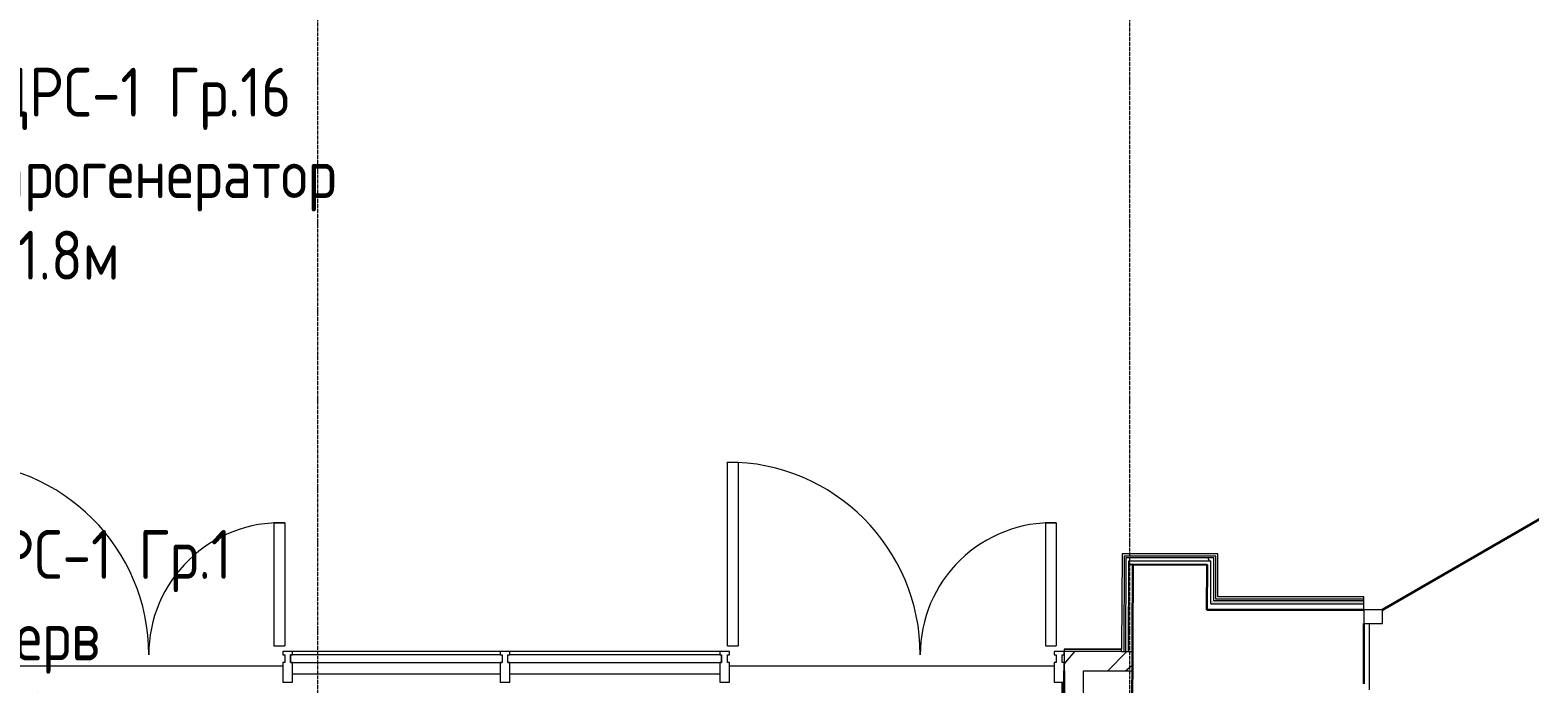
# Model space of a CAD drawing. Header units: millimetres. Extents: x -32 to 417638015, y -35 to 175284279.
# Drawn here: x 416266283 to 416273945, y 175240130 to 175243470 of the extents above; entities that cross this region are included whole.
import ezdxf
from ezdxf import colors
from ezdxf.entities.mleader import LeaderData, LeaderLine
from ezdxf.math import Vec2, Vec3

# ---------------------------------------------------------------- set-up
doc = ezdxf.new("R2010")
doc.units = ezdxf.units.MM
doc.linetypes.add('ADSK_Линия сетки', pattern=[25, 20, -2.5, 0, -2.5])
doc.layers.add('_ЭМ_Надписи', color=7, linetype='Continuous')
for name, color, linetype, lineweight in [('Витраж', 7, 'Continuous', 9), ('Двери', 7, 'Continuous', 9), ('Оси', 253, 'Continuous', 9), ('Панели витража', 7, 'Continuous', 9), ('Перекрытие', 7, 'Continuous', 18), ('Стены внутренние', 7, 'Continuous', 18), ('Стены несущие', 7, 'Continuous', 30), ('Стены отделка', 7, 'Continuous', 30), ('Стены штриховка', 7, 'Continuous', 9), ('ШТРИХОВКА', 252, 'Continuous', 15)]:
    doc.layers.add(name, color=color, linetype=linetype, lineweight=lineweight)
doc.styles.add('ЭОМ', font='isocpeur.ttf', dxfattribs={"width": 0.85, "height": 250})
pattern_1 = [(45, (-31496.66335460375, 188.9018102923583), (-269.4076836320746, 269.4076836320746), []), (45, (-31406.86075460375, 188.9018102923583), (-269.4076836320746, 269.4076836320746), []), (45, (-31317.05815460374, 188.9018102923583), (-269.4076836320746, 269.4076836320746), []), (45, (-31227.25535460375, 188.9018102923583), (-269.4076836320746, 269.4076836320746), [])]
pattern_2 = [(0, (557.2005734382547, 188.9018102923583), (406.4, 101.6), [33.528, -271.272, 33.528, -271.272, -1625.6]), (0, (557.2005734382547, 188.9018102923583), (406.4, 101.6), [-609.6, 33.528, -576.072, 33.528, -271.272, -711.2]), (0, (557.2005734382547, 188.9018102923583), (406.4, 101.6), [-1524, 33.528, -169.672, 33.528, -474.472]), (120, (709.6005734382488, 239.7018102923575), (-291.1881810244989, 301.1527240979959), [33.52799999999996, -271.2719999999997, 33.52799999999996, -271.2719999999997, -1625.599999999999]), (120, (709.6005734382488, 239.7018102923575), (-291.1881810244989, 301.1527240979959), [-609.5999999999995, 33.52799999999996, -576.0719999999994, 33.52799999999996, -271.2719999999997, -711.1999999999995]), (120, (709.6005734382488, 239.7018102923575), (-291.1881810244989, 301.1527240979959), [-1523.999999999999, 33.52799999999996, -169.6719999999999, 33.52799999999996, -474.4719999999997]), (240, (760.4005734382372, 442.9018102923583), (-115.2118189755009, -402.7527240979958), [33.528, -271.272, 33.528, -271.272, -1625.6]), (240, (760.4005734382372, 442.9018102923583), (-115.2118189755009, -402.7527240979958), [-609.6, 33.528, -576.072, 33.528, -271.272, -711.2]), (240, (760.4005734382372, 442.9018102923583), (-115.2118189755009, -402.7527240979958), [-1524, 33.528, -169.672, 33.528, -474.472])]

# ---------------------------------------------------------------- blocks, each defined once
blk = doc.blocks.new('1 этаж')
at = {"layer": 'Стены внутренние', "lineweight": 9}
h = blk.add_hatch(dxfattribs=at)
h.set_pattern_fill('FP_12', color=8, style=0, pattern_type=2)
h.set_pattern_definition(pattern_2)
h.paths.add_polyline_path([(7695.3349633748, 8780.912750964777), (7699.706098035706, 8781.174927141798), (7701.287109691824, 9244.595477222407), (7686.553228060307, 9244.595477222407), (7684.704933802277, 8780.912750964777)])
h = blk.add_hatch(dxfattribs=at)
h.set_pattern_fill('FP_12', color=8, style=0, pattern_type=2)
h.set_pattern_definition(pattern_2)
h.paths.add_polyline_path([(8101.287109691824, 9244.595477222407), (8121.287109691795, 9244.595477222407), (8121.287109691883, 9259.595477222389), (7686.61301983663, 9259.595477222389), (7686.61301983663, 9244.595477222407), (8100.558063930133, 9244.595477222407)])
h = blk.add_hatch(dxfattribs=at)
h.set_pattern_fill('FP_12', color=8, style=0, pattern_type=2)
h.set_pattern_definition(pattern_2)
h.paths.add_polyline_path([(39466.20057343831, 9024.110918689683), (39466.20057343831, 9039.110918689661), (38271.20057343831, 9039.110918689661), (38271.20057343831, 9024.110918689683), (39210.1576617753, 9024.110918689683)])
h.paths.add_polyline_path([(32876.64180859271, 9024.110918689683), (36671.20057343828, 9024.110918689683), (36671.20057343828, 9039.110918689734), (32191.20057343828, 9039.110918689734), (32191.20057343828, 9024.110918689683)])
h.paths.add_polyline_path([(40496.20057343828, 9024.110918689683), (40623.33106693215, 9024.110918689683), (40623.33106693215, 9039.110918689661), (40496.20057343828, 9039.110918689661)])
h.paths.add_polyline_path([(13876.09424904492, 9024.110918689763), (14200.20057343825, 9024.110918689763), (14200.20057343825, 9039.1109186898), (10503.20057343831, 9039.1109186898), (10503.20057343831, 9024.110918689763), (11764.92229798407, 9024.110918689763)])
h.paths.add_polyline_path([(15800.20057343831, 9024.110918689763), (22012.31671553198, 9024.110918689763), (22012.31671553198, 9039.1109186898), (15800.20057343831, 9039.1109186898)])
h.paths.add_polyline_path([(8900.486175572878, 9024.110918689763), (8903.200573438255, 9024.110918689763), (8903.200573438255, 9039.1109186898), (8121.287109691795, 9039.1109186898), (8121.287109691795, 9024.110918689763), (8598.164371392748, 9024.110918689763)])
h.paths.add_polyline_path([(25487.53997987969, 9024.110918689763), (26114.73465997889, 9024.110918689763), (26114.73465997889, 9039.1109186898), (23912.31671553195, 9039.1109186898), (23912.31671553195, 9024.110918689763), (25375.99474061813, 9024.110918689763)])
h.paths.add_polyline_path([(30671.20057343828, 9024.110918689763), (30671.20057343828, 9039.110918689734), (28054.73465997892, 9039.110918689734), (28054.73465997892, 9024.110918689763), (30237.67686976661, 9024.110918689763)])
h = blk.add_hatch(dxfattribs=at)
h.set_pattern_fill('ANSI34', color=8, scale=20, style=0)
h.set_pattern_definition(pattern_1)
h.paths.add_polyline_path([(7470.233649085538, 8680.912750964813), (7370.233649085596, 8680.912750964813), (7370.233649085567, 8167.901810292278), (7470.233649085567, 8167.901810292278)])
at = {"layer": 'Стены штриховка'}
h = blk.add_hatch(dxfattribs=at)
h.set_pattern_fill('ANSI34', color=8, scale=20)
h.set_pattern_definition(pattern_1)
h.paths.add_polyline_path([(7719.705006270262, 8780.861174260455), (7664.704774911515, 8780.91275096474), (7370.233649085596, 8780.91275096474), (7370.233649085567, 8680.91275096474), (7383.233649085596, 8680.912750964813), (7719.306600018725, 8680.912750964813)])
at = {"layer": 'Витраж', "color": 8, "lineweight": 18, "extrusion": (0, 0, -1)}
for p, q in [((3427.128156856139, 8780.912750964782), (3377.128156856116, 8780.912750964782)), ((3377.128156856116, 8780.912750964782), (3377.128156856116, 8763.91275096477)), ((3377.128156856116, 8763.91275096477), (3387.128156856148, 8763.91275096477)), ((3387.128156856148, 8763.91275096477), (3387.128156856148, 8723.912750964779)), ((3417.128156856107, 8723.912750964779), (3417.128156856107, 8763.91275096477)), ((3417.128156856107, 8763.91275096477), (3427.128156856139, 8763.91275096477)), ((3427.128156856139, 8763.91275096477), (3427.128156856139, 8780.912750964782)), ((4537.68090297085, 8780.912750964779), (4487.680902970827, 8780.912750964779)), ((4487.680902970827, 8780.912750964779), (4487.680902970827, 8763.912750964766)), ((4487.680902970827, 8763.912750964766), (4497.680902970859, 8763.912750964766)), ((4497.680902970859, 8763.912750964766), (4497.680902970859, 8723.912750964775)), ((4527.680902970817, 8723.912750964775), (4527.680902970817, 8763.912750964766)), ((4527.680902970817, 8763.912750964766), (4537.68090297085, 8763.912750964766)), ((4537.68090297085, 8763.912750964766), (4537.68090297085, 8780.912750964779)), ((5660.233649085608, 8780.912750964775), (5610.233649085584, 8780.912750964775)), ((5610.233649085584, 8780.912750964775), (5610.233649085584, 8763.912750964762)), ((5610.233649085584, 8763.912750964762), (5620.233649085617, 8763.912750964762)), ((5620.233649085617, 8763.912750964762), (5620.233649085617, 8723.912750964771)), ((5650.233649085575, 8723.912750964771), (5650.233649085575, 8763.912750964762)), ((5650.233649085575, 8763.912750964762), (5660.233649085608, 8763.912750964762)), ((5660.233649085608, 8763.912750964762), (5660.233649085608, 8780.912750964775)), ((7370.233649085596, 8780.912750964782), (7320.233649085572, 8780.912750964782)), ((7320.233649085572, 8780.912750964782), (7320.233649085572, 8763.91275096477)), ((7320.233649085572, 8763.91275096477), (7330.233649085605, 8763.91275096477)), ((7330.233649085605, 8763.91275096477), (7330.233649085605, 8723.912750964779)), ((7360.233649085563, 8723.912750964779), (7360.233649085563, 8763.91275096477)), ((7360.233649085563, 8763.91275096477), (7370.233649085596, 8763.91275096477)), ((7370.233649085596, 8763.91275096477), (7370.233649085596, 8780.912750964782)), ((3387.128156856148, 8723.912750964779), (3377.128156856116, 8723.912750964779)), ((3377.128156856116, 8723.912750964779), (3377.128156856116, 8623.912750964802)), ((3427.128156856139, 8723.912750964779), (3417.128156856107, 8723.912750964779)), ((3427.128156856139, 8623.912750964802), (3427.128156856139, 8723.912750964779)), ((4497.680902970859, 8723.912750964775), (4487.680902970827, 8723.912750964775)), ((4487.680902970827, 8723.912750964775), (4487.680902970827, 8623.912750964799)), ((4537.68090297085, 8723.912750964775), (4527.680902970817, 8723.912750964775)), ((4537.68090297085, 8623.912750964799), (4537.68090297085, 8723.912750964775)), ((5620.233649085617, 8723.912750964771), (5610.233649085584, 8723.912750964771)), ((5610.233649085584, 8723.912750964771), (5610.233649085584, 8623.912750964795)), ((5660.233649085608, 8723.912750964771), (5650.233649085575, 8723.912750964771)), ((5660.233649085608, 8623.912750964795), (5660.233649085608, 8723.912750964771)), ((7330.233649085605, 8723.912750964779), (7320.233649085572, 8723.912750964779)), ((7320.233649085572, 8723.912750964779), (7320.233649085572, 8623.912750964802)), ((7370.233649085596, 8723.912750964779), (7360.233649085563, 8723.912750964779)), ((7370.233649085596, 8623.912750964802), (7370.233649085596, 8723.912750964779)), ((3377.128156856116, 8623.912750964802), (3427.128156856139, 8623.912750964802)), ((4487.680902970827, 8623.912750964799), (4537.68090297085, 8623.912750964799)), ((5610.233649085584, 8623.912750964795), (5660.233649085608, 8623.912750964795)), ((7320.233649085572, 8623.912750964802), (7370.233649085596, 8623.912750964802))]:
    blk.add_line(p, q, dxfattribs=at)
at = {"layer": 'Витраж', "color": 8}
for p, q in [((4487.680902970838, 8780.912750964777), (3427.128156856139, 8780.912750964784)), ((5610.233649085567, 8780.912750964777), (4537.680902970867, 8780.912750964777)), ((4487.680902970838, 8663.912750964777), (3427.128156856139, 8663.912750964777)), ((5610.233649085567, 8663.912750964777), (4537.680902970867, 8663.912750964777))]:
    blk.add_line(p, q, dxfattribs=at)
at = {"layer": 'Двери', "color": 8}
for p, q in [((5650.233649085596, 9748.912750964759), (5705.233649085588, 9748.912750964759)), ((5650.233649085596, 8808.91275096477), (5650.233649085596, 9748.912750964759)), ((5705.233649085588, 9748.912750964759), (5705.233649085588, 8808.91275096477)), ((3332.128156856132, 9438.61638960914), (3387.128156856139, 9438.61638960914)), ((3332.128156856132, 9438.61638960914), (3332.128156856132, 8808.91275096477)), ((3387.128156856139, 9438.61638960914), (3332.128156856132, 9438.61638960914)), ((3387.128156856139, 9438.61638960914), (3387.128156856139, 8808.91275096477)), ((7275.233649085589, 9438.61638960914), (7330.233649085596, 9438.61638960914)), ((7275.233649085589, 9438.61638960914), (7275.233649085589, 8808.91275096477)), ((7330.233649085596, 9438.61638960914), (7275.233649085589, 9438.61638960914)), ((7330.233649085596, 9438.61638960914), (7330.233649085596, 8808.91275096477)), ((8903.200573438275, 8994.110918689767), (8903.200573438275, 8924.11091868977)), ((8998.200573438275, 8994.110918689767), (8903.200573438275, 8994.110918689767)), ((8998.200573438275, 8924.11091868977), (8998.200573438275, 8994.110918689767)), ((8903.200573438275, 8924.11091868977), (8998.200573438275, 8924.11091868977)), ((3332.128156856132, 8808.91275096477), (3387.128156856139, 8808.91275096477)), ((5650.233649085596, 8808.91275096477), (5705.233649085588, 8808.91275096477)), ((7275.233649085589, 8808.91275096477), (7330.233649085596, 8808.91275096477))]:
    blk.add_line(p, q, dxfattribs=at)
at = {"layer": 'Двери', "color": 8, "lineweight": 30}
blk.add_line((8998.200573438275, 8994.110918689767), (9877.216358279478, 9501.610918689767), dxfattribs=at)
at = {"layer": 'Двери', "color": 8}
for centre, radius, start, end in [((1707.128156856137, 8763.912750964762), 984.9999999999973, 0, 90), ((5650.233649085594, 8763.912750964762), 984.9999999999973, 0, 90), ((3367.12815685611, 8763.912750964762), 674.9999999999742, 88.30209877638286, 180), ((7310.233649085567, 8763.912750964762), 674.9999999999742, 88.30209877635683, 180)]:
    blk.add_arc(centre, radius, start, end, dxfattribs=at)
at = {"layer": 'Оси', "color": 8, "linetype": 'ADSK_Линия сетки'}
for p, q in [((3556.765926476695, -4162.595295516295), (3556.765926476774, 44411.90026894404)), ((7706.765926476695, -4162.595295516301), (7706.765926476737, 21955.21979350087))]:
    blk.add_line(p, q, dxfattribs=at)
at = {"layer": 'Панели витража', "color": 8, "lineweight": 18}
for points in [[(4487.680902970838, 8763.912750964777), (3417.12815685611, 8763.912750964777), (3417.12815685611, 8723.912750964784), (4497.680902970867, 8723.912750964784)], [(4527.680902970838, 8723.912750964784), (5620.233649085596, 8723.91275096477), (5620.233649085596, 8763.912750964762)], [(5610.233649085567, 8763.912750964762), (4537.680902970867, 8763.912750964777)]]:
    blk.add_lwpolyline(points, dxfattribs=at)
at = {"layer": 'Перекрытие', "color": 8}
for p, q in [((8930.486175572878, 8924.110918689777), (8930.486175572878, 8584.110918689676)), ((3377.12815685611, 8705.91275096477), (1717.128156856139, 8705.91275096477)), ((7320.233649085567, 8705.91275096477), (5660.233649085596, 8705.91275096477))]:
    blk.add_line(p, q, dxfattribs=at)
at = {"layer": 'Стены несущие', "color": 8}
for p, q in [((7695.334963374742, 2667.133406092891), (7721.478468006448, 9225.770619380564)), ((8101.47544910587, 9224.255906413153), (7721.478468006506, 9225.770619380564)), ((8100.558063930133, 8994.110918689785), (8101.47544910587, 9224.255906413153)), ((8100.558063930133, 8994.110918689785), (8903.200573438255, 8994.110918689785)), ((8903.200573438255, 8614.110918689803), (8903.200573438255, 8924.11091868977)), ((7370.233649085596, 8680.912750964813), (7370.233649085567, 8167.901810292264))]:
    blk.add_line(p, q, dxfattribs=at)
at = {"layer": 'Стены отделка', "color": 8, "lineweight": 9}
for p, q in [((7666.692583314376, 9279.595477222443), (7664.752608332608, 8792.91275096474)), ((8156.287109691853, 9279.595477222374), (7666.692583314376, 9279.595477222443)), ((8156.287109691853, 9059.110918689788), (8156.287109691853, 9279.595477222374)), ((7699.705052970356, 8780.91275096474), (7701.553347228415, 9244.595477222396)), ((7701.287109691824, 9244.595477222396), (7701.287109691824, 9224.595477222403)), ((7701.287109691824, 9244.595477222396), (8121.287109691795, 9244.595477222396)), ((7701.287109691824, 9224.595477222403), (8101.287109691795, 9224.595477222403)), ((7721.478468006448, 9225.770619380564), (7701.478626896016, 9225.85034111571)), ((8101.287109691795, 9224.595477222403), (8101.287109691795, 9224.256657156377)), ((8121.287109691795, 9024.110918689745), (8121.287109691795, 9244.595477222396)), ((8101.287109691795, 9177.007080865395), (8101.287109691795, 9024.110918689745)), ((8903.200573438255, 9059.110918689788), (8156.287109691853, 9059.110918689788)), ((8903.200573438255, 8994.110918689785), (8903.200573438255, 9059.110918689788)), ((8101.287109691795, 9024.110918689745), (8100.558063930133, 9024.110918689745)), ((8100.558063930133, 9024.110918689745), (8100.558063930133, 8994.110918689785)), ((8900.486175572878, 9024.110918689745), (8903.200573438255, 9024.110918689745)), ((7370.233649085596, 8792.91275096474), (7370.233649085596, 8630.91275096474)), ((7664.752608332608, 8792.91275096474), (7370.233649085596, 8792.91275096474)), ((7664.704774911515, 8780.91275096474), (7719.705211861117, 8780.912750964828)), ((7470.233649085538, 8680.912750964813), (7719.306600018725, 8680.912750964813)), ((7470.233649085538, 8267.901810292307), (7470.233649085538, 8680.912750964813)), ((7358.233649085596, 8623.912750964802), (7358.233649085567, 8157.9018102923))]:
    blk.add_line(p, q, dxfattribs=at)
at = {"layer": 'Стены штриховка', "color": 8}
for p, q in [((7677.648823401629, 9268.595477222392), (7675.704862301413, 8780.91275096474)), ((8145.287109691795, 9268.595477222392), (7677.648823401629, 9268.595477222392)), ((7686.613019836688, 9259.595477222447), (7684.704933802277, 8780.912750964671)), ((8136.287109691853, 9259.595477222378), (7686.613019836601, 9259.595477222378)), ((8136.287109691853, 9039.110918689792), (8136.287109691853, 9259.595477222378)), ((8145.287109691853, 9048.110918689807), (8145.287109691795, 9268.595477222392)), ((8903.200573438255, 9048.110918689807), (8145.287109691853, 9048.110918689807)), ((8121.287109691795, 9024.110918689745), (8900.486175572878, 9024.110918689745)), ((8903.200573438255, 9039.110918689792), (8136.287109691853, 9039.110918689792)), ((7664.704774911515, 8780.912750964813), (7358.233649085596, 8780.912750964806)), ((7664.744636095798, 8790.912750964773), (7370.233649085596, 8790.912750964777)), ((7664.704774911515, 8780.91275096474), (7664.752608332608, 8792.91275096474)), ((7360.233649085567, 8623.912750964802), (7360.233649085538, 8157.901810292304))]:
    blk.add_line(p, q, dxfattribs=at)

msp = doc.modelspace()

# ---------------------------------------------------------------- block references
at = {"layer": 'ШТРИХОВКА'}
msp.add_blockref('1 этаж', (416264198.1010904, 175231510.6631508), dxfattribs=at)

# ---------------------------------------------------------------- leaders
at = {"layer": '_ЭМ_Надписи', "color": 7, "ltscale": 5}
ml = msp.add_multileader_mtext('Standard', dxfattribs=at)
ml.set_content('{\\fGOST Common|b0|i0|c204|p34;\\W0.9;\\C256;1ЩРС-1\\fISOCPEUR|b0|i0|c204|p34;\\W0.85; Гр.16\\PПарогенератор \\fGOST Common|b0|i0|c0|p34;\\W0.9;h=\\fGOST Common|b0|i0|c204|p34;1\\fGOST Common|b0|i0|c0|p34;.\\fGOST Common|b0|i0|c204|p34;8м}', color=1, style='ЭОМ')
ml.set_leader_properties()
ml.build(insert=Vec2(0, 0))
ml.multileader.update_dxf_attribs({"text_left_attachment_type": 6, "text_right_attachment_type": 6, "dogleg_length": 0, "arrow_head_size": 200})
ctx = ml.context
ctx.base_point, ctx.char_height, ctx.arrow_head_size, ctx.landing_gap_size, ctx.plane_origin = Vec3(416265915.8668823, 175242976.2930453, -64.26463315267222), 250, 200, 0, Vec3(416240331.0556983, 175257981.4354847, -64.26463315267222)
ctx.left_attachment, ctx.right_attachment = 6, 6
notes = []
notes.append((ctx, [(0, (1, 1, 0), (416265915.8668823, 175242976.2930453, -64.26463315267222), (1, 0), 0, [(0, [(416264493.2814054, 175244256.8590268, -64.26463315267222)], 0, [])])]))
ctx.mtext.insert, ctx.mtext.width, ctx.mtext.defined_height, ctx.mtext.flow_direction = Vec3(416265915.8668823, 175243276.2930453, -64.26463315267222), 1949.280956594273, 556.1451439120586, 5
ml = msp.add_multileader_mtext('Standard', dxfattribs=at)
ml.set_content('{\\fGOST Common|b0|i0|c204|p34;\\W0.9;\\C256;1ЩРС-1\\fISOCPEUR|b0|i0|c204|p34;\\W0.85; Гр.1\\PРезерв\\P\\pxql;\\fGOST Common|b0|i0|c0|p34;\\W0.9;h=\\fGOST Common|b0|i0|c204|p34;1\\fGOST Common|b0|i0|c0|p34;.\\fGOST Common|b0|i0|c204|p34;8м}', color=1, style='ЭОМ')
ml.set_leader_properties()
ml.build(insert=Vec2(0, 0))
ml.multileader.update_dxf_attribs({"text_left_attachment_type": 6, "text_right_attachment_type": 6, "dogleg_length": 0, "arrow_head_size": 200})
ctx = ml.context
ctx.base_point, ctx.char_height, ctx.arrow_head_size, ctx.landing_gap_size, ctx.plane_origin = Vec3(416265765.471693, 175240612.2903149, -64.26463315267222), 250, 200, 0, Vec3(416240246.0477957, 175256033.2903633, -64.26463315267222)
ctx.left_attachment, ctx.right_attachment = 6, 6
notes.append((ctx, [(0, (1, 1, 0), (416265765.471693, 175240612.2903149, -64.26463315267222), (1, 0), 0, [(0, [(416264408.2735028, 175242308.7139054, -64.26463315267222)], 0, [])])]))
ctx.mtext.insert, ctx.mtext.width, ctx.mtext.defined_height, ctx.mtext.flow_direction = Vec3(416265765.471693, 175240912.2903149, -64.26463315267222), 1629.2555459595, 545.6159617257083, 5
for ctx, leaders in notes:
    for number, flags, end, landing, length, lines in leaders:
        leader = LeaderData()
        leader.index, (leader.has_last_leader_line, leader.has_dogleg_vector, leader.attachment_direction) = number, flags
        leader.last_leader_point, leader.dogleg_vector, leader.dogleg_length = Vec3(end), Vec3(landing), length
        for number, points, colour, breaks in lines:
            line = LeaderLine()
            line.index, line.vertices, line.color, line.breaks = number, Vec3.list(points), colors.encode_raw_color(colour), breaks
            leader.lines.append(line)
        ctx.leaders.append(leader)

doc.saveas('drawing.dxf')
